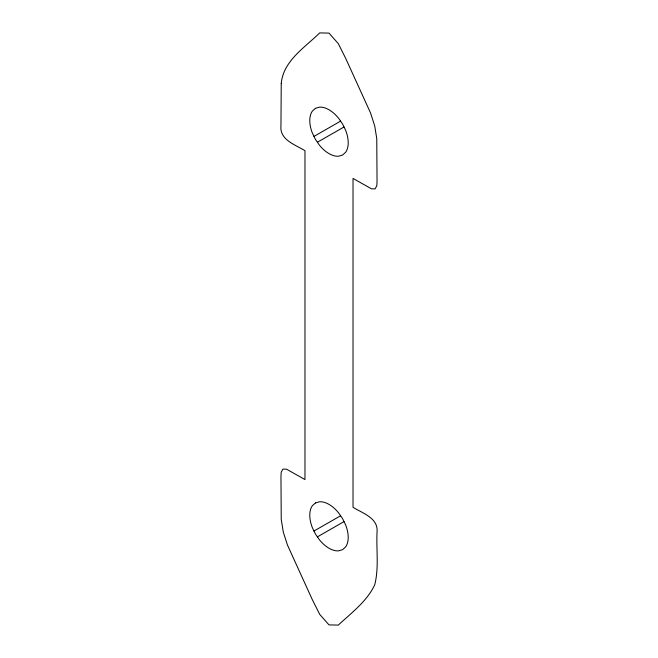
<?xml version="1.0" encoding="UTF-8"?>
<svg xmlns="http://www.w3.org/2000/svg" width="658" height="658" viewBox="0 0 658 658"><rect width="100%" height="100%" fill="white"/><g stroke="black" fill="none" stroke-linecap="round" stroke-linejoin="round"><path stroke-width="0.99" d="M313.981 136.395L340.597 121.138M317.403 142.235L344.019 126.978M313.981 531.022L340.597 515.765M317.403 536.862L344.019 521.605M281.237 83.484L280.958 125.875C279.461 139.998 295.549 144.768 304.975 150.707L304.975 479.559L286.526 469.187L282.94 469.096L281.196 472.181L280.958 476.647L281.237 519.359L283.261 531.944L287.431 544.989L312.246 599.496L319.706 614.375L329 624.886L338.294 625.1C351.446 612.845 366.991 601.379 374.739 584.765C379.09 567.566 376.17 549.636 377.042 532.125C378.539 518.002 362.451 513.232 353.025 507.293L353.025 178.441L371.474 188.813L375.06 188.904L376.804 185.819L377.042 181.353L376.763 138.641L374.739 126.056L370.569 113.012L345.754 58.504L338.294 43.625L329 33.114L319.706 32.9C304.827 47.573 283.302 60.783 281.237 83.484M315.412 108.34L312.353 111.12A26.583 15.348 60 0 0 312.353 133.039L315.412 139.34L319.393 145.122A27.455 15.85 60 0 0 338.607 156.217L342.588 155.033L345.647 152.261A26.583 15.348 60 0 0 345.647 130.333L342.588 124.033L338.607 118.251A27.455 15.85 60 0 0 319.393 107.155L315.412 108.34M315.412 502.967L312.353 505.739A26.583 15.348 60 0 0 312.353 527.667L315.412 533.967L319.393 539.749A27.455 15.85 60 0 0 338.607 550.845L342.588 549.66L345.647 546.88A26.583 15.348 60 0 0 345.647 524.961L342.588 518.66L338.607 512.878A27.455 15.85 60 0 0 319.393 501.783L315.412 502.967"/></g></svg>
